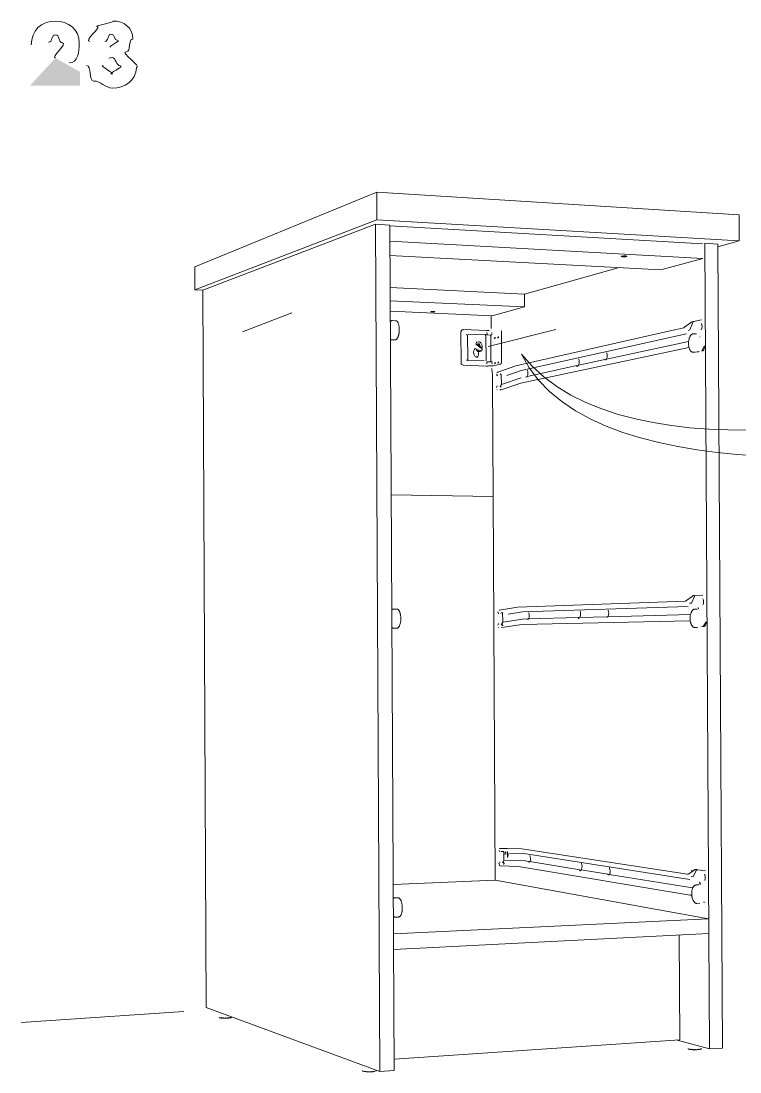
# Model space of a CAD drawing. Header units: metres. Extents: x -30.9 to 24.7, y -10.3 to 6.8.
# Drawn here: x 16.99 to 18.556, y -2.341 to -0.051 of the extents above; entities that cross this region are included whole.
import ezdxf

# ---------------------------------------------------------------- set-up
doc = ezdxf.new("R2010")
doc.units = ezdxf.units.M
doc.header["$MEASUREMENT"] = 0
doc.layers.add('PDF_Working_Num_Penna__255_Num_Penna__255', color=255, linetype='Continuous', lineweight=18)
doc.layers.add('PDF_Working_Num_Penna__7_Num_Penna__7', color=7, linetype='Continuous', lineweight=18)

msp = doc.modelspace()

# ---------------------------------------------------------------- hatches: boundary and pattern name
at = {"layer": 'PDF_Working_Num_Penna__7_Num_Penna__7', "linetype": 'Continuous', "lineweight": 18}
msp.add_hatch(color=7, dxfattribs=at).paths.add_polyline_path([(17.0647, -0.1319), (17.0095, -0.192), (17.1182, -0.192), (17.1182, -0.1622)])

# ---------------------------------------------------------------- linework, layer by layer
at = {"layer": 'PDF_Working_Num_Penna__255_Num_Penna__255', "color": 255, "linetype": 'Continuous', "lineweight": 18, "flags": 128}
msp.add_lwpolyline([(18.0071, -0.7603), (18.1546, -0.7237)], dxfattribs=at)
at = {"layer": 'PDF_Working_Num_Penna__7_Num_Penna__7', "color": 7, "linetype": 'Continuous', "lineweight": 18, "flags": 128}
for points in [[(18.5536, -0.4739), (17.7647, -0.4246), (17.3682, -0.5867), (17.3684, -0.6367)], [(17.7647, -0.4246), (17.765, -0.4842), (18.5539, -0.5303)], [(18.5536, -0.4739), (18.5539, -0.5303)], [(17.3684, -0.6367), (17.765, -0.4842)], [(17.793, -0.496), (17.7616, -0.4942), (17.3854, -0.6375)], [(17.7711, -2.3399), (17.7616, -0.4942)], [(17.8025, -2.3378), (17.793, -0.496)], [(17.793, -0.4976), (18.4744, -0.537)], [(18.4746, -0.569), (17.7932, -0.5312)], [(18.4894, -2.2907), (18.4791, -0.5356)], [(18.5075, -0.5373), (18.4791, -0.5356)], [(18.5075, -0.5373), (18.5178, -2.2888), (18.4894, -2.2907)], [(18.5539, -0.5303), (18.5075, -0.5432)], [(17.7933, -0.5623), (18.3835, -0.5937)], [(18.3835, -0.5937), (18.4746, -0.569)], [(18.2906, -0.5888), (18.0863, -0.6463)], [(17.3854, -0.6375), (17.3684, -0.6367)], [(17.3854, -0.6375), (17.3929, -2.2006), (17.7711, -2.3399), (17.8025, -2.3378)], [(18.0161, -0.6936), (18.0865, -0.6744), (18.0863, -0.6463), (17.7937, -0.6322)], [(18.0865, -0.6744), (17.7938, -0.6608)], [(17.7948, -0.6836), (18.0161, -0.6936)], [(17.4719, -0.7285), (17.5796, -0.687)], [(17.7988, -0.704), (17.8053, -0.7043), (17.806, -0.7043), (17.8066, -0.7045), (17.8072, -0.7047), (17.8077, -0.705), (17.8083, -0.7054), (17.8088, -0.7059), (17.8093, -0.7064), (17.8097, -0.707), (17.8102, -0.7076), (17.8106, -0.7084), (17.811, -0.7092), (17.8114, -0.71), (17.8117, -0.7109), (17.8121, -0.712), (17.8124, -0.7131), (17.8126, -0.7143), (17.8129, -0.7156), (17.8131, -0.7168), (17.8133, -0.7181), (17.8134, -0.7194), (17.8135, -0.7207), (17.8135, -0.7221), (17.8136, -0.7234), (17.8135, -0.7248), (17.8135, -0.7261), (17.8134, -0.7274), (17.8133, -0.7287), (17.8132, -0.73), (17.813, -0.7312), (17.8128, -0.7325), (17.8126, -0.7337), (17.8123, -0.7349), (17.812, -0.736), (17.8117, -0.7371), (17.8114, -0.7382), (17.811, -0.7392), (17.8106, -0.7402), (17.8102, -0.7411), (17.8097, -0.7419), (17.8092, -0.7427), (17.8087, -0.7435), (17.8082, -0.7442), (17.8075, -0.7448), (17.807, -0.7452), (17.8064, -0.7456), (17.8058, -0.7459), (17.8051, -0.7461), (17.8044, -0.7463), (17.8037, -0.7463), (17.7972, -0.7461)], [(18.0137, -0.6935), (18.0138, -0.7214)], [(18.4339, -0.7194), (18.4344, -0.7189), (18.4349, -0.7184), (18.4354, -0.7179), (18.4479, -0.7089), (18.4487, -0.7082), (18.4496, -0.7077)], [(18.4509, -0.7068), (18.4514, -0.7067), (18.4519, -0.7067), (18.4522, -0.7066), (18.4531, -0.7082), (18.4463, -0.7245), (18.4424, -0.7254)], [(18.472, -0.7021), (18.4717, -0.7021), (18.4714, -0.7022), (18.454, -0.7062), (18.4539, -0.7065)], [(18.0034, -0.7259), (17.9535, -0.7238)], [(18.0071, -0.7603), (18.1546, -0.7237)], [(18.0676, -0.8026), (18.413, -0.7241)], [(18.4339, -0.7194), (18.4335, -0.7195), (18.4331, -0.7196), (18.4138, -0.724), (18.4133, -0.724), (18.413, -0.7241)], [(18.4588, -0.773), (18.4529, -0.7727), (18.4522, -0.7727), (18.4517, -0.7725), (18.451, -0.7724), (18.4505, -0.7721), (18.4499, -0.7719), (18.4493, -0.7714), (18.4487, -0.7708), (18.448, -0.7703), (18.4475, -0.7696), (18.447, -0.7689), (18.4465, -0.7681), (18.4461, -0.7673), (18.4456, -0.7664), (18.4453, -0.7655), (18.4449, -0.7644), (18.4446, -0.7633), (18.4443, -0.7622), (18.4441, -0.761), (18.4439, -0.7597), (18.4437, -0.7585), (18.4435, -0.7573), (18.4435, -0.756), (18.4435, -0.7547), (18.4435, -0.7534), (18.4435, -0.7522), (18.4436, -0.7509), (18.4437, -0.7496), (18.4439, -0.7484), (18.4441, -0.7471), (18.4443, -0.7459), (18.4446, -0.7448), (18.4449, -0.7436), (18.4452, -0.7425), (18.4456, -0.7414), (18.446, -0.7404), (18.4465, -0.7394), (18.4469, -0.7385), (18.4474, -0.7376), (18.448, -0.7368), (18.4485, -0.736), (18.4491, -0.7353), (18.4498, -0.7346), (18.4505, -0.7341), (18.4512, -0.7336), (18.4519, -0.7332), (18.4526, -0.7329), (18.4533, -0.7327), (18.4541, -0.7326), (18.4549, -0.7326), (18.4608, -0.7328)], [(17.961, -0.7912), (17.9627, -0.7882), (17.9619, -0.7364)], [(18.0019, -0.7379), (18.0018, -0.7371), (18.0017, -0.7363), (18.0015, -0.7356), (18.0013, -0.7349), (18.001, -0.7343), (17.9634, -0.7334)], [(18.0019, -0.7379), (18.0027, -0.7879)], [(18.015, -0.7934), (18.0132, -0.7938), (18.0129, -0.7356)], [(18.0477, -0.824), (18.079, -0.813), (18.4392, -0.7328)], [(18.4444, -0.7624), (18.0786, -0.8403), (18.0356, -0.8549)], [(17.9986, -0.7919), (17.961, -0.7912)], [(18.0168, -0.8311), (18.0168, -0.8282), (18.0167, -0.8253), (18.0166, -0.8224), (18.0164, -0.8197), (18.0161, -0.8168), (18.0159, -0.8141), (18.0155, -0.8114), (18.0152, -0.8087)], [(18.0284, -0.8165), (18.0673, -0.8027), (18.0676, -0.8026)], [(18.0354, -0.8224), (18.036, -0.8433)], [(18.0182, -1.0871), (18.0168, -0.8311)], [(18.0355, -0.8446), (18.0358, -0.8442), (18.0359, -0.8438), (18.036, -0.8433), (18.0792, -0.8284)], [(17.796, -1.0833), (18.0182, -1.0871)], [(18.0227, -1.9233), (18.0182, -1.0871)], [(18.4531, -1.3039), (18.4522, -1.3044), (18.4514, -1.305), (18.4389, -1.3137)], [(18.4544, -1.3031), (18.4549, -1.3031), (18.4553, -1.3031), (18.4557, -1.303), (18.4566, -1.3049), (18.4498, -1.3199), (18.4459, -1.32)], [(18.4574, -1.303), (18.4749, -1.3023)], [(18.0505, -1.3438), (18.0819, -1.3388), (18.4427, -1.3269)], [(18.0711, -1.3287), (18.4171, -1.3158)], [(18.4374, -1.3151), (18.437, -1.3151), (18.4366, -1.3151), (18.4172, -1.3158)], [(17.8012, -1.3325), (17.8077, -1.3325), (17.8084, -1.3325), (17.809, -1.3326), (17.8096, -1.3329), (17.8102, -1.3331), (17.8108, -1.3335), (17.8113, -1.334), (17.8118, -1.3344), (17.8123, -1.335), (17.8128, -1.3356), (17.8132, -1.3363), (17.8137, -1.3371), (17.8141, -1.338), (17.8144, -1.3388), (17.8148, -1.3399), (17.8152, -1.341), (17.8155, -1.3422), (17.8158, -1.3434), (17.8161, -1.3447), (17.8163, -1.3459), (17.8165, -1.3472), (17.8166, -1.3485), (17.8167, -1.3499), (17.8168, -1.3512), (17.8168, -1.3526), (17.8168, -1.3539), (17.8168, -1.3552), (17.8167, -1.3565), (17.8167, -1.3578), (17.8166, -1.359), (17.8164, -1.3603), (17.8162, -1.3615), (17.816, -1.3627), (17.8157, -1.3638), (17.8155, -1.3649), (17.8151, -1.366), (17.8148, -1.367), (17.8144, -1.368), (17.8141, -1.3689), (17.8137, -1.3698), (17.8132, -1.3706), (17.8127, -1.3714), (17.8121, -1.3721), (17.8116, -1.3727), (17.8111, -1.3732), (17.8105, -1.3736), (17.8099, -1.3739), (17.8092, -1.3742), (17.8085, -1.3743), (17.8078, -1.3744), (17.8013, -1.3744)], [(18.0707, -1.3287), (18.0318, -1.3351)], [(18.0355, -1.3405), (18.0382, -1.3401), (18.0388, -1.361)], [(18.4633, -1.3728), (18.4574, -1.3728), (18.4567, -1.3728), (18.4561, -1.3727), (18.4555, -1.3725), (18.4549, -1.3723), (18.4544, -1.372), (18.4537, -1.3716), (18.453, -1.3712), (18.4524, -1.3706), (18.4518, -1.3699), (18.4513, -1.3692), (18.4507, -1.3685), (18.4503, -1.3677), (18.4498, -1.3668), (18.4494, -1.3659), (18.449, -1.3649), (18.4486, -1.3638), (18.4482, -1.3627), (18.4479, -1.3615), (18.4476, -1.3603), (18.4474, -1.3591), (18.4473, -1.3578), (18.4471, -1.3566), (18.447, -1.3553), (18.447, -1.354), (18.447, -1.3527), (18.447, -1.3515), (18.447, -1.3502), (18.4471, -1.349), (18.4473, -1.3477), (18.4474, -1.3465), (18.4476, -1.3454), (18.4479, -1.3442), (18.4482, -1.3431), (18.4485, -1.342), (18.4489, -1.341), (18.4493, -1.34), (18.4497, -1.339), (18.4502, -1.3381), (18.4507, -1.3373), (18.4512, -1.3365), (18.4518, -1.3357), (18.4524, -1.335), (18.4531, -1.3344), (18.4537, -1.3339), (18.4544, -1.3335), (18.4551, -1.3332), (18.4558, -1.333), (18.4566, -1.3328), (18.4573, -1.3328), (18.4633, -1.3328)], [(18.0371, -1.3729), (18.0804, -1.3663)], [(18.0804, -1.3663), (18.4456, -1.3578)], [(18.0804, -1.8551), (18.049, -1.8543), (18.0487, -1.8542), (18.039, -1.854)], [(18.0349, -1.8607), (18.0411, -1.8609), (18.0416, -1.8792)], [(18.0533, -1.8642), (18.0847, -1.8651), (18.4461, -1.9216)], [(18.4422, -1.9103), (18.4415, -1.9102), (18.0804, -1.8551)], [(18.4472, -1.9557), (18.0731, -1.8933), (18.0325, -1.8917), (18.0323, -1.8915), (18.0322, -1.8913), (18.0308, -1.887)], [(18.4607, -1.9004), (18.4592, -1.9002), (18.4601, -1.9022), (18.4533, -1.9159), (18.4493, -1.9153)], [(18.4566, -1.9008), (18.4557, -1.9013), (18.4548, -1.9018), (18.4424, -1.9102)], [(18.4806, -1.903), (18.463, -1.9004)], [(17.8004, -1.9324), (18.0227, -1.9233)], [(18.4872, -2.0074), (18.0227, -1.9233)], [(18.4678, -1.9735), (18.4619, -1.9738), (18.4613, -1.9738), (18.4607, -1.9737), (18.46, -1.9736), (18.4595, -1.9734), (18.4589, -1.9732), (18.4581, -1.9727), (18.4575, -1.9723), (18.4568, -1.9717), (18.4562, -1.9711), (18.4556, -1.9704), (18.4551, -1.9697), (18.4545, -1.9689), (18.4541, -1.9681), (18.4536, -1.9672), (18.4531, -1.9662), (18.4527, -1.9651), (18.4523, -1.964), (18.4519, -1.9628), (18.4516, -1.9616), (18.4513, -1.9604), (18.451, -1.9591), (18.4508, -1.9579), (18.4507, -1.9566), (18.4505, -1.9553), (18.4505, -1.9541), (18.4504, -1.9528), (18.4504, -1.9515), (18.4505, -1.9503), (18.4505, -1.949), (18.4507, -1.9478), (18.4508, -1.9466), (18.451, -1.9455), (18.4512, -1.9443), (18.4515, -1.9432), (18.4518, -1.9422), (18.4521, -1.9412), (18.4525, -1.9402), (18.4529, -1.9392), (18.4534, -1.9384), (18.4539, -1.9375), (18.4544, -1.9368), (18.455, -1.9361), (18.4556, -1.9354), (18.4563, -1.9349), (18.4569, -1.9345), (18.4576, -1.9341), (18.4583, -1.9339), (18.4591, -1.9337), (18.4598, -1.9336), (18.4658, -1.9333)], [(17.8036, -1.9616), (17.8101, -1.9613), (17.8108, -1.9613), (17.8115, -1.9614), (17.8121, -1.9616), (17.8126, -1.9619), (17.8132, -1.9622), (17.8138, -1.9626), (17.8143, -1.9631), (17.8148, -1.9636), (17.8153, -1.9642), (17.8158, -1.9649), (17.8162, -1.9657), (17.8167, -1.9665), (17.8171, -1.9674), (17.8175, -1.9684), (17.8179, -1.9695), (17.8183, -1.9707), (17.8186, -1.9719), (17.8189, -1.9732), (17.8192, -1.9744), (17.8194, -1.9757), (17.8196, -1.9771), (17.8198, -1.9784), (17.8199, -1.9797), (17.82, -1.981), (17.8201, -1.9823), (17.8201, -1.9837), (17.8201, -1.985), (17.8201, -1.9863), (17.82, -1.9876), (17.8199, -1.9888), (17.8197, -1.9901), (17.8196, -1.9913), (17.8194, -1.9924), (17.8192, -1.9935), (17.8189, -1.9946), (17.8186, -1.9957), (17.8183, -1.9967), (17.818, -1.9976), (17.8175, -1.9985), (17.8171, -1.9994), (17.8167, -2.0001), (17.8162, -2.0009), (17.8156, -2.0015), (17.8151, -2.002), (17.8146, -2.0024), (17.814, -2.0028), (17.8133, -2.0031), (17.8126, -2.0033), (17.8119, -2.0034), (17.8053, -2.0037)], [(17.801, -2.0404), (18.4872, -2.0074)], [(17.8011, -2.0741), (18.4874, -2.0395)], [(18.4245, -2.2712), (18.4232, -2.0427)], [(17.3443, -2.209), (16.9898, -2.2334)], [(17.4216, -2.2223), (17.4217, -2.2226), (17.4219, -2.2228), (17.4222, -2.2229), (17.4225, -2.223), (17.4229, -2.2232), (17.4234, -2.2233), (17.4239, -2.2234), (17.4245, -2.2235), (17.4252, -2.2235), (17.4259, -2.2237), (17.4267, -2.2237), (17.4276, -2.2238), (17.4285, -2.2239), (17.4294, -2.2239), (17.4304, -2.2239), (17.4314, -2.2239), (17.4324, -2.2239), (17.4335, -2.224), (17.4345, -2.2239), (17.4355, -2.2239), (17.4366, -2.2239), (17.4376, -2.2239), (17.4386, -2.2238), (17.4396, -2.2237), (17.4406, -2.2237), (17.4415, -2.2236), (17.4424, -2.2235), (17.4432, -2.2234), (17.444, -2.2233), (17.4446, -2.2232), (17.4452, -2.2231), (17.4457, -2.223), (17.4462, -2.2229), (17.4466, -2.2228), (17.4471, -2.2226), (17.4474, -2.2225), (17.4477, -2.2223), (17.4479, -2.222), (17.4479, -2.2218)], [(17.8024, -2.3128), (18.4245, -2.2712)], [(18.4187, -2.2716), (18.4894, -2.2907)], [(18.4425, -2.2902), (18.4426, -2.2904), (18.4428, -2.2907), (18.4431, -2.2909), (18.4434, -2.291), (18.4438, -2.2912), (18.4443, -2.2913), (18.4449, -2.2915), (18.4456, -2.2916), (18.4463, -2.2917), (18.4471, -2.2919), (18.448, -2.292), (18.4489, -2.2921), (18.4498, -2.2921), (18.4509, -2.2922), (18.4519, -2.2923), (18.453, -2.2924), (18.454, -2.2924), (18.4552, -2.2924), (18.4563, -2.2924), (18.4575, -2.2924), (18.4586, -2.2924), (18.4597, -2.2924), (18.4609, -2.2924), (18.4619, -2.2924), (18.463, -2.2923), (18.464, -2.2922), (18.465, -2.2921), (18.4659, -2.2921), (18.4668, -2.2919), (18.4675, -2.2919), (18.4681, -2.2917), (18.4687, -2.2916), (18.4692, -2.2915), (18.4697, -2.2914), (18.4702, -2.2912), (18.4706, -2.2911), (18.4709, -2.2909), (18.4712, -2.2907), (18.4713, -2.2905), (18.4713, -2.2903), (18.4711, -2.2904)]]:
    msp.add_lwpolyline(points, dxfattribs=at)
for points in [[(18.3059, -0.5633), (18.3067, -0.5634), (18.3075, -0.5635), (18.3082, -0.5636), (18.3087, -0.5637), (18.3091, -0.5638), (18.3092, -0.564), (18.309, -0.5643), (18.3086, -0.5644), (18.308, -0.5645), (18.3073, -0.5646), (18.3065, -0.5648), (18.3056, -0.5648), (18.3046, -0.5649), (18.3036, -0.5649), (18.3025, -0.5649), (18.3015, -0.5649), (18.3005, -0.5649), (18.2996, -0.5648), (18.2988, -0.5647), (18.2981, -0.5646), (18.2976, -0.5645), (18.2973, -0.5643), (18.2971, -0.5642), (18.2973, -0.5639), (18.2978, -0.5638), (18.2983, -0.5636), (18.299, -0.5636), (18.2998, -0.5635), (18.3007, -0.5634), (18.3017, -0.5633), (18.3028, -0.5633), (18.3038, -0.5633), (18.3049, -0.5633)], [(17.885, -0.6849), (17.8843, -0.6849), (17.8837, -0.6848), (17.8832, -0.6848), (17.8828, -0.6847), (17.8825, -0.6846), (17.8823, -0.6845), (17.8826, -0.6843), (17.883, -0.6842), (17.8834, -0.6841), (17.884, -0.684), (17.8846, -0.684), (17.8853, -0.684), (17.8861, -0.6839), (17.8868, -0.6839), (17.8876, -0.6839), (17.8883, -0.684), (17.8889, -0.684), (17.8896, -0.684), (17.8901, -0.6841), (17.8905, -0.6842), (17.8908, -0.6843), (17.891, -0.6844), (17.8907, -0.6846), (17.8903, -0.6847), (17.8898, -0.6848), (17.8893, -0.6848), (17.8886, -0.6849), (17.8879, -0.6849), (17.8872, -0.6849), (17.8864, -0.685), (17.8857, -0.6849)], [(17.7949, -0.7056), (17.7953, -0.7052), (17.7959, -0.7048), (17.7966, -0.7044), (17.7971, -0.7042), (17.7977, -0.7041), (17.7982, -0.704)], [(18.4496, -0.7077), (18.4499, -0.7076), (18.4501, -0.7074), (18.4503, -0.7073), (18.4505, -0.7072), (18.4507, -0.707)], [(17.9478, -0.729), (17.9478, -0.7282), (17.948, -0.7274), (17.9483, -0.7266), (17.9487, -0.726), (17.9492, -0.7253), (17.9498, -0.7248), (17.9505, -0.7245)], [(17.9512, -0.7242), (17.9522, -0.7239), (17.9528, -0.7238)], [(18.0034, -0.7259), (18.0036, -0.7259), (18.0038, -0.7259), (18.004, -0.7259)], [(18.0041, -0.731), (18.0038, -0.7311), (18.0037, -0.7311)], [(18.0047, -0.7314), (18.0044, -0.7316), (18.0041, -0.7319), (18.004, -0.7324)], [(18.0047, -0.7314), (18.0051, -0.7312), (18.0055, -0.7312)], [(18.0053, -0.7256), (18.0056, -0.7255), (18.006, -0.7255), (18.0066, -0.7254), (18.0072, -0.7254), (18.0078, -0.7253), (18.0085, -0.7253), (18.0091, -0.7253)], [(18.0155, -0.7307), (18.0146, -0.7309)], [(18.0154, -0.7256), (18.0152, -0.7256), (18.0149, -0.7256)], [(18.0149, -0.731), (18.0151, -0.7312), (18.0152, -0.7314), (18.0152, -0.7317), (18.0153, -0.7321)], [(17.7972, -0.7461), (17.7965, -0.746), (17.7959, -0.7458), (17.7953, -0.7456), (17.7947, -0.7453)], [(17.9619, -0.7364), (17.9601, -0.7337)], [(17.9867, -0.7573), (17.9842, -0.7576), (17.9848, -0.7542)], [(18.0055, -0.7354), (18.0051, -0.7353), (18.0047, -0.7352), (18.0044, -0.7349), (18.0042, -0.7345), (18.004, -0.7341), (18.0039, -0.7336)], [(18.0055, -0.7354), (18.0118, -0.7357), (18.0121, -0.7357), (18.0125, -0.7357), (18.0127, -0.7357)], [(18.0146, -0.7352), (18.0148, -0.7351), (18.015, -0.7349), (18.0151, -0.7346), (18.0152, -0.7342), (18.0153, -0.7337), (18.0153, -0.7333)], [(18.4684, -0.7401), (18.4684, -0.7397)], [(18.4615, -0.7725), (18.4622, -0.7724), (18.4629, -0.7723), (18.4635, -0.7723), (18.4642, -0.7722), (18.4647, -0.7721), (18.4651, -0.772)], [(18.467, -0.7716), (18.4668, -0.7714), (18.4665, -0.7713)], [(18.4665, -0.7718), (18.4667, -0.7717)], [(18.467, -0.7716), (18.467, -0.7712)], [(18.471, -0.7701), (18.4712, -0.7701)], [(18.0027, -0.7879), (18.0027, -0.7887), (18.0026, -0.7895), (18.0025, -0.7902), (18.0022, -0.7909)], [(18.0043, -0.7952), (18.0043, -0.7948), (18.0045, -0.7945), (18.0047, -0.7941)], [(18.0043, -0.7952), (18.0043, -0.7961), (18.0043, -0.7965), (18.0045, -0.797), (18.0047, -0.7974), (18.0051, -0.7976)], [(18.005, -0.7938), (18.0052, -0.7937), (18.0055, -0.7936)], [(18.0058, -0.7936), (18.0121, -0.7938), (18.0124, -0.7938), (18.0128, -0.7938), (18.013, -0.7938)], [(18.0155, -0.7939), (18.0154, -0.7937), (18.0152, -0.7935)], [(18.0157, -0.7958), (18.0156, -0.7962), (18.0156, -0.7966), (18.0155, -0.797), (18.0154, -0.7972), (18.0152, -0.7975), (18.0156, -0.7975)], [(18.0155, -0.7939), (18.0156, -0.7942), (18.0156, -0.7945), (18.0157, -0.7949)], [(18.2036, -0.8009), (18.2038, -0.8009)], [(18.2631, -0.7898), (18.2632, -0.7896), (18.2634, -0.7894), (18.2637, -0.7892), (18.264, -0.7889), (18.2642, -0.7887), (18.2644, -0.7884)], [(18.2644, -0.7877), (18.2647, -0.7876)], [(18.015, -0.8026), (18.0153, -0.8026), (18.0156, -0.8026)], [(18.0259, -0.8224), (18.0257, -0.822), (18.0257, -0.8217), (18.0256, -0.8213), (18.0257, -0.8209)], [(18.0259, -0.8224), (18.0266, -0.8234), (18.0269, -0.8238), (18.0272, -0.824), (18.0277, -0.8242)], [(18.0266, -0.8177), (18.0266, -0.8175)], [(18.0284, -0.8165), (18.0282, -0.8165), (18.0281, -0.8166), (18.0279, -0.8167), (18.0277, -0.8168), (18.0276, -0.8169), (18.0274, -0.817)], [(18.0333, -0.821), (18.0334, -0.8208), (18.0336, -0.8206), (18.0338, -0.8205), (18.034, -0.8205), (18.0342, -0.8205), (18.0345, -0.8206), (18.0348, -0.821), (18.0351, -0.8214), (18.0353, -0.8219)], [(18.0343, -0.8203), (18.0344, -0.8204)], [(18.0274, -0.8467), (18.0269, -0.8467), (18.0265, -0.8468), (18.0262, -0.847), (18.0259, -0.8472)], [(18.0317, -0.8244), (18.0319, -0.8244), (18.0321, -0.8243)], [(18.033, -0.8471), (18.0329, -0.847), (18.0327, -0.8469), (18.0325, -0.8468)], [(18.033, -0.8471), (18.0339, -0.8494)], [(18.035, -0.849), (18.0348, -0.8485), (18.0346, -0.8479), (18.0345, -0.8473), (18.0345, -0.8466), (18.0346, -0.8461), (18.0348, -0.8455), (18.0351, -0.845)], [(18.0893, -0.8274), (18.0894, -0.8272), (18.0894, -0.8269), (18.0894, -0.8268), (18.0893, -0.8266), (18.0892, -0.8265), (18.089, -0.8263)], [(18.0906, -0.8271), (18.0907, -0.827), (18.0909, -0.8268), (18.0912, -0.8265), (18.0914, -0.8263), (18.0916, -0.8261), (18.0918, -0.8259)], [(18.0251, -0.849), (18.025, -0.8493), (18.025, -0.8495)], [(18.0251, -0.849), (18.0257, -0.8475), (18.0257, -0.8477), (18.0257, -0.848)], [(18.0269, -0.8539), (18.0266, -0.8536)], [(18.0334, -0.8545), (18.0333, -0.8541)], [(18.0334, -0.8545), (18.0335, -0.8547), (18.0337, -0.8549), (18.034, -0.855), (18.0342, -0.8551)], [(18.0338, -0.8542), (18.0335, -0.8541)], [(18.0342, -0.8543), (18.034, -0.8542), (18.0338, -0.8541), (18.0336, -0.8541)], [(18.0356, -0.8549), (18.035, -0.8551)], [(18.4531, -1.3039), (18.4534, -1.3038), (18.4536, -1.3036), (18.4538, -1.3035), (18.454, -1.3034), (18.4542, -1.3033)], [(18.4571, -1.303), (18.4574, -1.303)], [(18.4374, -1.3151), (18.4378, -1.3146), (18.4383, -1.3141)], [(17.7981, -1.3336), (17.7984, -1.3334), (17.799, -1.333), (17.7995, -1.3328), (17.8001, -1.3326), (17.8006, -1.3325)], [(18.0286, -1.3402), (18.0285, -1.3398), (18.0284, -1.3394), (18.0285, -1.3389)], [(18.0292, -1.3412), (18.0289, -1.3411)], [(18.0292, -1.3412), (18.0293, -1.3414), (18.0296, -1.3417), (18.03, -1.342), (18.0304, -1.3422)], [(18.0294, -1.3359), (18.0295, -1.3357)], [(18.0318, -1.3351), (18.0316, -1.3351), (18.0314, -1.3352)], [(18.035, -1.342), (18.0349, -1.3421), (18.0347, -1.3422)], [(18.0353, -1.341), (18.035, -1.342)], [(18.2069, -1.3499), (18.2071, -1.3498)], [(18.2663, -1.3505), (18.2664, -1.3504), (18.2666, -1.3502), (18.2669, -1.35), (18.2671, -1.3498), (18.2673, -1.3496), (18.2675, -1.3493)], [(18.2679, -1.3482), (18.2682, -1.3482)], [(18.4644, -1.3292), (18.4647, -1.3301), (18.465, -1.3311), (18.4653, -1.3321)], [(17.8013, -1.3744), (17.8006, -1.3744), (17.8, -1.3742), (17.7994, -1.374), (17.7988, -1.3737), (17.7982, -1.3734), (17.7977, -1.3729)], [(18.0279, -1.3671), (18.0279, -1.3675), (18.0279, -1.3678)], [(18.0302, -1.3649), (18.0298, -1.3649), (18.0294, -1.365), (18.029, -1.3652), (18.0288, -1.3654)], [(18.0297, -1.3725), (18.0295, -1.3724), (18.0295, -1.3722)], [(18.0359, -1.3651), (18.0357, -1.365), (18.0355, -1.3649), (18.0353, -1.3648)], [(18.0359, -1.3651), (18.0374, -1.3693)], [(18.0363, -1.3725), (18.0365, -1.3727), (18.0368, -1.3728), (18.0371, -1.3729)], [(18.037, -1.3725), (18.0368, -1.3725), (18.0366, -1.3725), (18.0364, -1.3725)], [(18.0377, -1.3728), (18.0374, -1.3728)], [(18.0935, -1.3552), (18.0936, -1.3551), (18.0938, -1.3549), (18.0941, -1.3547), (18.0943, -1.3545), (18.0945, -1.3543), (18.0947, -1.3541)], [(18.4705, -1.3705), (18.4703, -1.3704), (18.47, -1.3704)], [(18.474, -1.3703), (18.4735, -1.3703), (18.4732, -1.3703), (18.4728, -1.3703)], [(18.474, -1.3703), (18.4745, -1.3703), (18.4747, -1.3703)], [(18.4761, -1.3701), (18.4758, -1.3702), (18.4756, -1.3703), (18.4754, -1.3703), (18.4752, -1.3703)], [(18.0322, -1.8546), (18.0322, -1.8544)], [(18.0324, -1.8543), (18.0372, -1.8541), (18.0375, -1.8541), (18.0378, -1.8541)], [(18.0372, -1.8541), (18.0374, -1.8541)], [(18.0382, -1.854), (18.0379, -1.854), (18.0377, -1.8541)], [(18.0392, -1.854), (18.039, -1.854)], [(18.0487, -1.8542), (18.0493, -1.8542)], [(18.0314, -1.8586), (18.0313, -1.8582), (18.0312, -1.8579), (18.0313, -1.8575)], [(18.0329, -1.8606), (18.0317, -1.8605)], [(18.0441, -1.8671), (18.0441, -1.8662), (18.0442, -1.8653), (18.0443, -1.8644), (18.0445, -1.8636), (18.0446, -1.8628), (18.0448, -1.8622), (18.0451, -1.8615)], [(18.0811, -1.8552), (18.0809, -1.8551)], [(18.0308, -1.8858), (18.0307, -1.8862), (18.0306, -1.8866)], [(18.033, -1.8836), (18.0326, -1.8836), (18.0322, -1.8838), (18.0319, -1.884), (18.0316, -1.8842)], [(18.0392, -1.8851), (18.0387, -1.8836), (18.0384, -1.8834), (18.0381, -1.8834)], [(18.0402, -1.8878), (18.0403, -1.888), (18.0404, -1.8882), (18.0407, -1.8883), (18.0411, -1.8883), (18.0413, -1.8882), (18.0416, -1.8879), (18.0416, -1.8877)], [(18.0418, -1.887), (18.0418, -1.8872)], [(18.0964, -1.8839), (18.0965, -1.8837), (18.0967, -1.8836), (18.097, -1.8834), (18.0972, -1.8832), (18.0974, -1.8831), (18.0976, -1.8829)], [(18.2102, -1.8995), (18.2105, -1.8995)], [(18.4566, -1.9008), (18.4568, -1.9007), (18.4571, -1.9006), (18.4573, -1.9005), (18.4574, -1.9004), (18.4576, -1.9002)], [(18.4592, -1.9002), (18.4588, -1.9002), (18.4583, -1.9001)], [(18.4631, -1.9004), (18.4626, -1.9003), (18.462, -1.9003), (18.4614, -1.9002), (18.4608, -1.9002), (18.46, -1.9001), (18.4594, -1.9001), (18.4586, -1.9001)], [(18.2694, -1.9119), (18.2696, -1.9118), (18.2698, -1.9116), (18.27, -1.9114), (18.2703, -1.9112), (18.2705, -1.9111), (18.2707, -1.9109)], [(18.2713, -1.9094), (18.2716, -1.9093)], [(18.4415, -1.9102), (18.4417, -1.9102)], [(18.4507, -1.9046), (18.4505, -1.9039), (18.4504, -1.9031), (18.4503, -1.9024)], [(18.4608, -1.9008), (18.4607, -1.9006)], [(18.4675, -1.9274), (18.4679, -1.9281), (18.4682, -1.929), (18.4686, -1.9299), (18.4688, -1.9309), (18.469, -1.932), (18.4691, -1.9331)], [(17.8014, -1.9623), (17.802, -1.962), (17.8025, -1.9618), (17.8031, -1.9617)], [(18.4489, -1.9559), (18.4482, -1.9558), (18.4477, -1.9558)], [(18.4775, -1.9712), (18.4771, -1.9712), (18.4767, -1.9712), (18.4763, -1.9712)], [(18.4775, -1.9712), (18.478, -1.9713), (18.4782, -1.9713)], [(18.4792, -1.9713), (18.4789, -1.9713), (18.4787, -1.9713)], [(18.4796, -1.9712), (18.4795, -1.9712)], [(18.4818, -1.9711), (18.4816, -1.9711)], [(17.8053, -2.0037), (17.8047, -2.0037), (17.8041, -2.0036), (17.8035, -2.0034), (17.8029, -2.0031), (17.8023, -2.0028), (17.8017, -2.0024), (17.8012, -2.0019)], [(17.4214, -2.213), (17.4216, -2.2129)], [(17.4216, -2.2132), (17.4214, -2.2132)], [(17.4223, -2.2227), (17.4222, -2.2226)], [(17.4228, -2.2226), (17.423, -2.2227)], [(17.4232, -2.2227), (17.4231, -2.2229)], [(17.4236, -2.2228), (17.4238, -2.2229)], [(17.4239, -2.223), (17.4237, -2.223)], [(17.4241, -2.2229), (17.424, -2.223)], [(17.4247, -2.223), (17.425, -2.223)], [(17.425, -2.2232), (17.4248, -2.2232)], [(17.4252, -2.223), (17.4251, -2.2232)], [(17.4259, -2.2231), (17.4262, -2.2232)], [(17.4262, -2.2233), (17.426, -2.2233)], [(17.4272, -2.2232), (17.4274, -2.2233), (17.4276, -2.2233)], [(17.4287, -2.2233), (17.4289, -2.2233), (17.4292, -2.2233)], [(17.4303, -2.2234), (17.4306, -2.2234), (17.4308, -2.2234)], [(17.432, -2.2234), (17.4323, -2.2235), (17.4325, -2.2234)], [(17.4336, -2.2234), (17.434, -2.2234)], [(17.4354, -2.2234), (17.4358, -2.2234)], [(17.4371, -2.2233), (17.4373, -2.2233), (17.4375, -2.2233)], [(17.4388, -2.2233), (17.439, -2.2233), (17.4392, -2.2233)], [(17.4404, -2.2232), (17.4406, -2.2232), (17.4408, -2.2232)], [(17.4419, -2.223), (17.4421, -2.223), (17.4423, -2.223)], [(17.4433, -2.2229), (17.4435, -2.2228)], [(17.4438, -2.2228), (17.4438, -2.223)], [(17.4445, -2.2227), (17.4447, -2.2227)], [(17.445, -2.2226), (17.4449, -2.2228)], [(17.4456, -2.2225), (17.4458, -2.2225)], [(17.446, -2.2224), (17.4459, -2.2226)], [(17.4465, -2.2223), (17.4467, -2.2223)], [(17.4479, -2.2218), (17.4481, -2.2217)], [(18.4425, -2.2798), (18.4427, -2.2798)], [(18.4425, -2.2798), (18.4425, -2.28)], [(18.4434, -2.2905), (18.4435, -2.2906)], [(18.4436, -2.2907), (18.4434, -2.2907)], [(18.4441, -2.2908), (18.4444, -2.2908)], [(18.4444, -2.291), (18.4442, -2.2909)], [(18.4451, -2.291), (18.4453, -2.2911)], [(18.4455, -2.2912), (18.4453, -2.2912)], [(18.4463, -2.2912), (18.4467, -2.2912)], [(18.4467, -2.2914), (18.4465, -2.2914)], [(18.4477, -2.2914), (18.4479, -2.2914), (18.4481, -2.2914)], [(18.4481, -2.2916), (18.4479, -2.2916), (18.4478, -2.2915)], [(18.4492, -2.2915), (18.4495, -2.2916), (18.4497, -2.2916)], [(18.4509, -2.2917), (18.4512, -2.2917), (18.4514, -2.2917)], [(18.4526, -2.2918), (18.453, -2.2918), (18.4532, -2.2918)], [(18.4544, -2.2919), (18.4548, -2.2919), (18.4551, -2.2919)], [(18.4552, -2.2919), (18.4552, -2.292)], [(18.4563, -2.2919), (18.4567, -2.2919), (18.4569, -2.2919)], [(18.4582, -2.2919), (18.4584, -2.2919), (18.4586, -2.2919)], [(18.459, -2.2919), (18.4589, -2.292)], [(18.4601, -2.2919), (18.4603, -2.2919), (18.4605, -2.2919)], [(18.4619, -2.2918), (18.4621, -2.2918), (18.4623, -2.2918)], [(18.4636, -2.2917), (18.4638, -2.2917), (18.464, -2.2917)], [(18.4652, -2.2916), (18.4654, -2.2916), (18.4656, -2.2916)], [(18.4659, -2.2915), (18.4658, -2.2917)], [(18.4667, -2.2914), (18.4669, -2.2914)], [(18.4673, -2.2913), (18.4672, -2.2915), (18.4671, -2.2916)], [(18.468, -2.2912), (18.4682, -2.2912)], [(18.4685, -2.2912), (18.4683, -2.2914)], [(18.4691, -2.291), (18.4693, -2.291)], [(18.4695, -2.2909), (18.4695, -2.2911)], [(18.47, -2.2908), (18.4702, -2.2908)], [(18.4704, -2.2907), (18.4703, -2.2909)], [(18.4713, -2.2902), (18.4715, -2.29)], [(17.7334, -2.3282), (17.7336, -2.3281)], [(17.7346, -2.3392), (17.7348, -2.3392)], [(17.735, -2.3394), (17.7348, -2.3394)], [(17.7355, -2.3394), (17.7357, -2.3395)], [(17.7358, -2.3397), (17.7356, -2.3397)], [(17.7366, -2.3397), (17.7367, -2.3397), (17.7369, -2.3397)], [(17.737, -2.3399), (17.7368, -2.3399)], [(17.7378, -2.3398), (17.738, -2.3399), (17.7382, -2.3399)], [(17.7383, -2.3401), (17.7381, -2.3401)], [(17.7393, -2.34), (17.7395, -2.3401), (17.7397, -2.3401)], [(17.7397, -2.3403), (17.7395, -2.3403)], [(17.7409, -2.3402), (17.7412, -2.3402), (17.7414, -2.3402)], [(17.7427, -2.3403), (17.743, -2.3403), (17.7432, -2.3403)], [(17.7445, -2.3404), (17.7449, -2.3404), (17.7451, -2.3404)], [(17.7465, -2.3404), (17.7468, -2.3404), (17.7471, -2.3404)], [(17.7473, -2.3404), (17.7472, -2.3406)], [(17.7484, -2.3404), (17.7486, -2.3404), (17.7488, -2.3404), (17.7491, -2.3404)], [(17.7493, -2.3404), (17.7492, -2.3406)], [(17.7504, -2.3404), (17.7506, -2.3404), (17.7509, -2.3404), (17.751, -2.3404)], [(17.7523, -2.3403), (17.7525, -2.3403), (17.7528, -2.3403)], [(17.7542, -2.3402), (17.7544, -2.3402), (17.7547, -2.3402)], [(17.756, -2.3401), (17.7563, -2.3401), (17.7565, -2.3401)], [(17.7577, -2.3399), (17.7579, -2.3399), (17.7581, -2.3399)], [(17.7583, -2.3398), (17.7582, -2.34)], [(17.7592, -2.3397), (17.7594, -2.3397), (17.7596, -2.3397)], [(17.7598, -2.3396), (17.7597, -2.3398)], [(17.7605, -2.3395), (17.7607, -2.3395)], [(17.761, -2.3394), (17.761, -2.3396)], [(17.7617, -2.3392), (17.7619, -2.3392)], [(17.7621, -2.3391), (17.762, -2.3393)], [(17.7626, -2.339), (17.7628, -2.3389)], [(17.763, -2.3389), (17.7629, -2.339)], [(17.7632, -2.3386), (17.7634, -2.3386)], [(17.7636, -2.3386), (17.7635, -2.3388)]]:
    msp.add_lwpolyline(points, close=True, dxfattribs=at)
for points in [[(17.9478, -0.729), (17.9481, -0.796, 0.391109), (17.9529, -0.8013), (18.0033, -0.8032), (18.0038, -0.8032), (18.0044, -0.8032), (18.005, -0.8032), (18.0055, -0.8032), (18.006, -0.8032), (18.0064, -0.8031), (18.0067, -0.803), (18.0084, -0.8027), (18.014, -0.8028), (18.0146, -0.8029), (18.0152, -0.8029), (18.0159, -0.8029), (18.0165, -0.8028), (18.0171, -0.8028), (18.0176, -0.8028), (18.0181, -0.8027), (18.0343, -0.799, 0.231388), (18.0364, -0.7933), (18.036, -0.7261)], [(18.265, -0.7746), (18.2653, -0.7747), (18.2655, -0.7748, -0.200747), (18.265, -0.7875), (18.2648, -0.7879), (18.2646, -0.7882), (18.4437, -0.7493)], [(18.2041, -0.7881), (18.2043, -0.7881), (18.2046, -0.7883, -0.195201), (18.2041, -0.8008), (18.2039, -0.8011), (18.2037, -0.8014), (18.2612, -0.7889), (18.2614, -0.7891), (18.2616, -0.7893), (18.2616, -0.7894), (18.2618, -0.7896), (18.2618, -0.7898), (18.2617, -0.79)], [(18.0924, -0.8128), (18.0928, -0.813, -0.187819), (18.0923, -0.8251), (18.0921, -0.8253), (18.092, -0.8256), (18.2004, -0.8021), (18.2006, -0.8023), (18.2008, -0.8025), (18.2009, -0.8026), (18.2009, -0.8028), (18.201, -0.803), (18.2009, -0.8032), (18.2007, -0.8034), (18.2005, -0.8035), (18.2005, -0.8038), (18.2006, -0.8039), (18.2009, -0.8039), (18.2012, -0.8038), (18.2014, -0.8037), (18.2017, -0.8035), (18.2018, -0.8034), (18.202, -0.8032), (18.2021, -0.8031), (18.2022, -0.8029), (18.2024, -0.8028), (18.2026, -0.8026), (18.2028, -0.8023), (18.203, -0.8021), (18.2033, -0.8019), (18.2035, -0.8017), (18.2037, -0.8014)], [(18.0951, -1.3407), (18.0954, -1.3409, -0.186439), (18.0954, -1.3529), (18.0952, -1.3534), (18.0949, -1.3539), (18.2035, -1.3509), (18.2037, -1.3511), (18.2038, -1.3513), (18.2039, -1.3515), (18.204, -1.3517), (18.2041, -1.3519), (18.2039, -1.3522), (18.2037, -1.3524), (18.2036, -1.3526), (18.2035, -1.3528), (18.2037, -1.353), (18.2039, -1.3531), (18.2043, -1.353), (18.2045, -1.3529), (18.2047, -1.3527), (18.2049, -1.3526), (18.205, -1.3525), (18.2052, -1.3523), (18.2054, -1.3521), (18.2056, -1.3519), (18.2059, -1.3517), (18.2061, -1.3514), (18.2063, -1.3512), (18.2065, -1.351), (18.2067, -1.3508)], [(18.2069, -1.3371), (18.2071, -1.3372), (18.2074, -1.3373, -0.192738), (18.2074, -1.3497), (18.2071, -1.3503), (18.2067, -1.3508), (18.2644, -1.3492), (18.2646, -1.3495), (18.2647, -1.3497), (18.2648, -1.3498), (18.2649, -1.35), (18.265, -1.3503), (18.2648, -1.3505)], [(18.2679, -1.3351), (18.2682, -1.3352), (18.2685, -1.3354, -0.196576), (18.2685, -1.348), (18.2681, -1.3486), (18.2677, -1.3491), (18.4479, -1.3441)], [(18.039, -1.3687), (18.0389, -1.3683), (18.0387, -1.3678), (18.0384, -1.3674, -0.407762), (18.0383, -1.3622), (18.0386, -1.3619), (18.0387, -1.3615), (18.0388, -1.361), (18.0821, -1.3542), (18.0919, -1.354), (18.092, -1.3542), (18.0922, -1.3544), (18.0923, -1.3548), (18.0924, -1.3549), (18.0922, -1.3552)], [(18.0977, -1.8692), (18.0979, -1.8692, -0.186793), (18.0986, -1.8814), (18.0983, -1.8819), (18.098, -1.8823), (18.0978, -1.8827), (18.2066, -1.9003), (18.2068, -1.9006), (18.2069, -1.9008), (18.207, -1.901), (18.2071, -1.9012), (18.2071, -1.9015), (18.207, -1.9017), (18.2068, -1.902), (18.2066, -1.9021), (18.2066, -1.9024), (18.2066, -1.9026), (18.2069, -1.9028), (18.2072, -1.9028), (18.2073, -1.9028), (18.2076, -1.9028), (18.2078, -1.9026), (18.208, -1.9025), (18.2081, -1.9024), (18.2083, -1.9022), (18.2084, -1.9021), (18.2085, -1.9019), (18.2087, -1.9017), (18.209, -1.9015), (18.2092, -1.9014), (18.2094, -1.9012), (18.2096, -1.901), (18.2098, -1.9008)], [(18.0418, -1.887), (18.0417, -1.8865), (18.0415, -1.886), (18.0412, -1.8857, -0.401275), (18.0411, -1.8805), (18.0414, -1.8801), (18.0415, -1.8796), (18.0416, -1.8792), (18.085, -1.8806), (18.0947, -1.8822), (18.0949, -1.8824), (18.095, -1.8827), (18.0951, -1.8829), (18.0952, -1.8831), (18.0953, -1.8834), (18.0951, -1.8836)], [(18.2097, -1.8867), (18.21, -1.8868), (18.2102, -1.8869, -0.190111), (18.2107, -1.8994), (18.2104, -1.8999), (18.2101, -1.9004), (18.2098, -1.9008), (18.2675, -1.9101), (18.2677, -1.9104), (18.2679, -1.9107), (18.268, -1.9109), (18.2681, -1.9111), (18.2681, -1.9114), (18.2681, -1.9116), (18.2679, -1.9117)], [(18.2708, -1.8963), (18.2711, -1.8963), (18.2713, -1.8965, -0.202288), (18.2719, -1.9092), (18.2716, -1.9098), (18.2713, -1.9103), (18.2709, -1.9107), (18.4525, -1.94)], [(17.7639, -2.3383), (17.7639, -2.3385, -0.161111), (17.7339, -2.3387), (17.7337, -2.3387), (17.7338, -2.3389), (17.734, -2.3389), (17.7341, -2.3391)]]:
    msp.add_lwpolyline(points, format="xyb", dxfattribs=at)
for points in [[(17.9919, -0.7638), (17.9939, -0.7636, 0.047336), (17.9938, -0.7601, 0.081013), (17.992, -0.7542, 0.115633), (17.9895, -0.7512, 0.197667), (17.9867, -0.7505), (17.983, -0.7509, 0.204999), (17.9817, -0.7516, 0.117172), (17.9802, -0.755, 0.047033)], [(18.0205, -0.7434), (18.0209, -0.7432), (18.0213, -0.743), (18.0217, -0.7426), (18.0221, -0.742), (18.0225, -0.7414), (18.0228, -0.7406, 0.145214)], [(18.0278, -0.7416), (18.0282, -0.7414), (18.0286, -0.7411), (18.029, -0.7407), (18.0294, -0.7402), (18.0297, -0.7395), (18.03, -0.7388, 0.143429)], [(17.979, -0.765, 0.571818), (17.9834, -0.7845, 0.467569)], [(17.992, -0.7697, -0.200216), (17.9895, -0.7711), (17.9858, -0.7716, -0.199177), (17.9844, -0.7713, -0.114804), (17.982, -0.7684, -0.046666)], [(18.4785, -0.7593, -0.235056), (18.4747, -0.7699), (18.4744, -0.77), (18.4742, -0.7701), (18.4739, -0.7702), (18.4736, -0.7702), (18.4732, -0.7703), (18.4727, -0.7703)], [(18.0208, -0.7983), (18.0213, -0.7982), (18.0216, -0.7979), (18.022, -0.7974), (18.0224, -0.7969), (18.0228, -0.7962), (18.0231, -0.7955, 0.141959)], [(18.0281, -0.7966), (18.0285, -0.7965), (18.0289, -0.7962), (18.0293, -0.7957), (18.0297, -0.7952), (18.03, -0.7945), (18.0304, -0.7938, 0.140117)], [(18.0431, -0.8358), (18.0435, -0.8357, 0.187896)], [(18.0462, -1.3544), (18.0465, -1.3543, 0.187254)], [(18.482, -1.3603, -0.274602), (18.4782, -1.3701), (18.478, -1.3702), (18.4778, -1.3703), (18.4774, -1.3703), (18.4771, -1.3703), (18.4767, -1.3703), (18.4762, -1.3703), (18.4756, -1.3703)], [(18.0488, -1.8611), (18.0489, -1.8613), (18.0491, -1.8616, -0.186796), (18.0495, -1.8735)]]:
    msp.add_lwpolyline(points, format="xyb", close=True, dxfattribs=at)
at = {"layer": 'PDF_Working_Num_Penna__7_Num_Penna__7', "color": 7, "linetype": 'Continuous', "lineweight": 18}
for centre, radius, start, end in [((18.456, -0.7165), 0.0169, 333.7595, 20.2285), ((18.4597, -1.3168), 0.0166, 336.6258, 23.3742), ((18.4626, -1.9178), 0.0173, 340.2859, 25.439)]:
    msp.add_arc(centre, radius, start, end, dxfattribs=at)
for points in [[(17.0645, -0.0514), (17.0326, -0.0514), (17.0129, -0.0724), (17.0118, -0.1034)], [(17.1167, -0.0995), (17.1167, -0.0701), (17.0929, -0.0514), (17.0645, -0.0514)], [(17.1554, -0.0631), (17.167, -0.0631), (17.1254, -0.0957), (17.1397, -0.0957)], [(17.1899, -0.0514), (17.2037, -0.0514), (17.1439, -0.0631), (17.1554, -0.0631)], [(17.2331, -0.0907), (17.2331, -0.0654), (17.2141, -0.0514), (17.1899, -0.0514)], [(17.05, -0.0977), (17.0592, -0.0977), (17.0552, -0.0812), (17.0647, -0.0812)], [(17.0647, -0.0812), (17.074, -0.0812), (17.0715, -0.0987), (17.0801, -0.0987)], [(17.1723, -0.0957), (17.1811, -0.0957), (17.1777, -0.0801), (17.1866, -0.0801)], [(17.1866, -0.0801), (17.1945, -0.0801), (17.1922, -0.0937), (17.2004, -0.0937)], [(17.2189, -0.1185), (17.2302, -0.1185), (17.2223, -0.0907), (17.2331, -0.0907)], [(17.0801, -0.0987), (17.0925, -0.0987), (17.0531, -0.1319), (17.0647, -0.1319)], [(17.0948, -0.1427), (17.1135, -0.1427), (17.1167, -0.1188), (17.1167, -0.0995)], [(17.2004, -0.0937), (17.2098, -0.0937), (17.1761, -0.1086), (17.185, -0.1086)], [(17.1814, -0.1321), (17.1835, -0.1321), (17.1854, -0.131), (17.1875, -0.131)], [(17.1875, -0.131), (17.1974, -0.131), (17.196, -0.1491), (17.2062, -0.1491)], [(17.241, -0.1525), (17.2548, -0.1525), (17.2041, -0.1185), (17.2189, -0.1185)], [(17.1327, -0.1481), (17.1445, -0.1481), (17.1366, -0.1821), (17.1481, -0.1821)], [(17.1874, -0.1672), (17.1985, -0.1672), (17.1578, -0.1481), (17.1685, -0.1481)], [(17.2062, -0.1491), (17.2171, -0.1491), (17.1766, -0.1672), (17.1874, -0.1672)], [(17.1884, -0.1974), (17.2153, -0.1974), (17.241, -0.1821), (17.241, -0.1525)], [(17.1481, -0.1821), (17.1637, -0.1821), (17.173, -0.1974), (17.1884, -0.1974)], [(17.9873, -0.7539), (17.9883, -0.7539), (17.9894, -0.7636), (17.9939, -0.7636)], [(17.9933, -0.7674), (17.999, -0.7674), (17.9845, -0.7573), (17.9867, -0.7573)], [(17.9932, -0.7675), (17.9946, -0.7675), (17.9912, -0.7697), (17.992, -0.7697)], [(19.1271, -0.8585), (19.0293, -0.8921), (18.3127, -1.0702), (18.0796, -0.7774)], [(18.0796, -0.7774), (18.241, -1.1061), (19.0488, -0.9819), (19.1494, -0.9626)]]:
    msp.add_open_spline(points, degree=3, dxfattribs=at)

doc.saveas('drawing.dxf')
